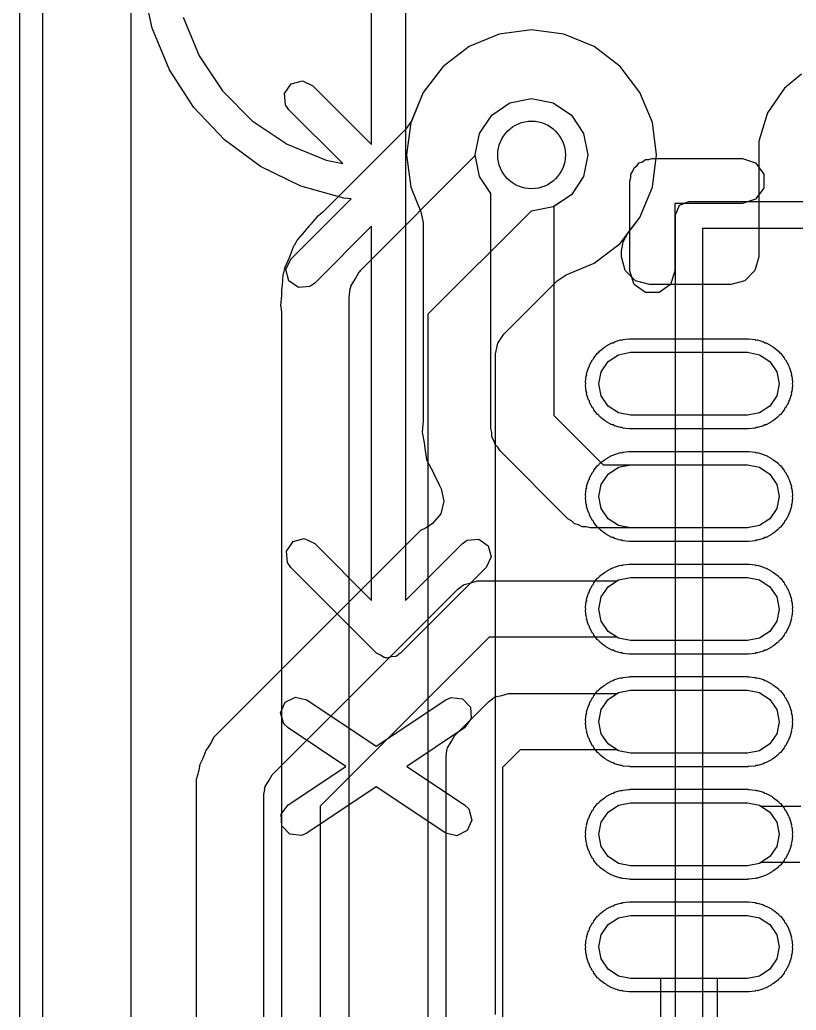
# Model space of a CAD drawing. Extents: x 2.76 to 4.68, y -4.29 to -3.
# Drawn here: x 2.7605 to 2.8963, y -3.5145 to -3.3414 of the extents above; entities that cross this region are included whole.
import ezdxf

# ---------------------------------------------------------------- set-up
doc = ezdxf.new("R2010")
doc.units = 0
doc.header["$MEASUREMENT"] = 0
doc.layers.add('BLACK', color=7, linetype='CONTINUOUS')

msp = doc.modelspace()

# ---------------------------------------------------------------- linework, layer by layer
at = {"layer": 'BLACK', "linetype": 'CONTINUOUS'}
for p, q in [((2.76055, -4.12598), (2.76055, -3.15748)), ((2.76449, -3.15748), (2.76449, -4.12598)), ((2.78, -4.06056), (2.78, -3.22239)), ((2.78, -3.52365), (2.78, -3.22239)), ((2.82205, -3.36318), (2.82205, -3.33)), ((2.82795, -3.33295), (2.82795, -3.44287)), ((2.78369, -3.34287), (2.78205, -3.33521)), ((2.78908, -3.3409), (2.79189, -3.3477)), ((2.78669, -3.35011), (2.78369, -3.34287)), ((2.84434, -3.34388), (2.83907, -3.34607)), ((2.84434, -3.34388), (2.83907, -3.34607)), ((2.85, -3.34314), (2.84434, -3.34388)), ((2.85, -3.34314), (2.84434, -3.34388)), ((2.85566, -3.34388), (2.85, -3.34314)), ((2.85566, -3.34388), (2.85, -3.34314)), ((2.86093, -3.34607), (2.85566, -3.34388)), ((2.86093, -3.34607), (2.85566, -3.34388)), ((2.79189, -3.3477), (2.79598, -3.35381)), ((2.83907, -3.34607), (2.83454, -3.34954)), ((2.83907, -3.34607), (2.83454, -3.34954)), ((2.86546, -3.34954), (2.86093, -3.34607)), ((2.86093, -3.34607), (2.86093, -3.34607)), ((2.86093, -3.34607), (2.86093, -3.34607)), ((2.86546, -3.34954), (2.86093, -3.34607)), ((2.86093, -3.34607), (2.86093, -3.34607)), ((2.86093, -3.34607), (2.86093, -3.34607)), ((2.79094, -3.35668), (2.78669, -3.35011)), ((2.83454, -3.34954), (2.83107, -3.35407)), ((2.83454, -3.34954), (2.83107, -3.35407)), ((2.86893, -3.35407), (2.86546, -3.34954)), ((2.86893, -3.35407), (2.86546, -3.34954)), ((2.89721, -3.3509), (2.89419, -3.35331)), ((2.80684, -3.35424), (2.808, -3.35258)), ((2.808, -3.35258), (2.80995, -3.35206)), ((2.80995, -3.35206), (2.81178, -3.35291)), ((2.81178, -3.35291), (2.82205, -3.36318)), ((2.79598, -3.35381), (2.80119, -3.35902)), ((2.80701, -3.35625), (2.80684, -3.35424)), ((2.83107, -3.35407), (2.82888, -3.35934)), ((2.83107, -3.35407), (2.82905, -3.35895)), ((2.87112, -3.35934), (2.86893, -3.35407)), ((2.87112, -3.35934), (2.86893, -3.35407)), ((2.89367, -3.35407), (2.89125, -3.35763)), ((2.89419, -3.35331), (2.89367, -3.35407)), ((2.8076, -3.35709), (2.80701, -3.35625)), ((2.84304, -3.35804), (2.84623, -3.35591)), ((2.84304, -3.35804), (2.84623, -3.35591)), ((2.84623, -3.35591), (2.85, -3.35516)), ((2.84623, -3.35591), (2.85, -3.35516)), ((2.85, -3.35516), (2.85377, -3.35591)), ((2.85, -3.35516), (2.85377, -3.35591)), ((2.85377, -3.35591), (2.85696, -3.35804)), ((2.85377, -3.35591), (2.85696, -3.35804)), ((2.79631, -3.36238), (2.79094, -3.35668)), ((2.81701, -3.3665), (2.8076, -3.35709)), ((2.84091, -3.36123), (2.84304, -3.35804)), ((2.84091, -3.36123), (2.84304, -3.35804)), ((2.85696, -3.35804), (2.85909, -3.36123)), ((2.85696, -3.35804), (2.85909, -3.36123)), ((2.89125, -3.35763), (2.8897, -3.36262)), ((2.80119, -3.35902), (2.8073, -3.36311)), ((2.82905, -3.35895), (2.82799, -3.36054)), ((2.82888, -3.35934), (2.82814, -3.365)), ((2.87186, -3.365), (2.87112, -3.35934)), ((2.87186, -3.365), (2.87112, -3.35934)), ((2.82799, -3.36054), (2.81356, -3.37497)), ((2.84016, -3.365), (2.84091, -3.36123)), ((2.84016, -3.365), (2.84091, -3.36123)), ((2.85909, -3.36123), (2.85984, -3.365)), ((2.85909, -3.36123), (2.85984, -3.365)), ((2.80262, -3.36702), (2.79631, -3.36238)), ((2.8073, -3.36311), (2.8141, -3.36592)), ((2.8897, -3.36262), (2.8897, -3.38278)), ((2.82814, -3.365), (2.82888, -3.37066)), ((2.84091, -3.36877), (2.84016, -3.365)), ((2.84017, -3.36508), (2.84016, -3.365)), ((2.85984, -3.365), (2.85909, -3.36877)), ((2.85984, -3.365), (2.85909, -3.36877)), ((2.87112, -3.37066), (2.87186, -3.365)), ((2.87112, -3.37066), (2.87186, -3.365)), ((2.8141, -3.36592), (2.81701, -3.3665)), ((2.82013, -3.38513), (2.84017, -3.36508)), ((2.86842, -3.36689), (2.86879, -3.36638)), ((2.86879, -3.36638), (2.86938, -3.36619)), ((2.86938, -3.36619), (2.86989, -3.36582)), ((2.86989, -3.36582), (2.87051, -3.36582)), ((2.87051, -3.36582), (2.8711, -3.36563)), ((2.8711, -3.36563), (2.88685, -3.36563)), ((2.88685, -3.36563), (2.88916, -3.36638)), ((2.88916, -3.36638), (2.89059, -3.36835)), ((2.80966, -3.37045), (2.80262, -3.36702)), ((2.86736, -3.36835), (2.86772, -3.36785)), ((2.86736, -3.36897), (2.86736, -3.36835)), ((2.86772, -3.36785), (2.86792, -3.36725)), ((2.86792, -3.36725), (2.86842, -3.36689)), ((2.89059, -3.36835), (2.89059, -3.37078)), ((2.84287, -3.37171), (2.84091, -3.36877)), ((2.85909, -3.36877), (2.85696, -3.37196)), ((2.85909, -3.36877), (2.85696, -3.37196)), ((2.86717, -3.36957), (2.86736, -3.36897)), ((2.86717, -3.38531), (2.86717, -3.36957)), ((2.8172, -3.37256), (2.80966, -3.37045)), ((2.82888, -3.37066), (2.83067, -3.37497)), ((2.84287, -3.41283), (2.84287, -3.37171)), ((2.85696, -3.37196), (2.85377, -3.37409)), ((2.85696, -3.37196), (2.8539, -3.37401)), ((2.86893, -3.37593), (2.87112, -3.37066)), ((2.86893, -3.37593), (2.87112, -3.37066)), ((2.89059, -3.37078), (2.88916, -3.37275)), ((2.80791, -3.38322), (2.81847, -3.37267)), ((2.81847, -3.37267), (2.8172, -3.37256)), ((2.88685, -3.3735), (2.87504, -3.3735)), ((2.87504, -3.3735), (2.87504, -3.38531)), ((2.87585, -3.3738), (2.87752, -3.37311)), ((2.87752, -3.37311), (3.035, -3.37311)), ((2.88916, -3.37275), (2.88685, -3.3735)), ((2.81356, -3.37497), (2.81274, -3.37562)), ((2.83067, -3.37497), (2.83104, -3.37684)), ((2.84992, -3.37483), (2.83189, -3.39285)), ((2.85, -3.37484), (2.84992, -3.37483)), ((2.85377, -3.37409), (2.85, -3.37484)), ((2.8539, -3.37401), (2.8539, -3.41054)), ((2.87516, -3.37547), (2.87585, -3.3738)), ((2.8114, -3.3771), (2.81117, -3.37736)), ((2.81261, -3.37571), (2.8114, -3.3771)), ((2.81274, -3.37562), (2.81261, -3.37571)), ((2.83104, -3.37684), (2.83104, -3.41158)), ((2.86546, -3.38046), (2.86893, -3.37593)), ((2.86679, -3.37872), (2.86893, -3.37593)), ((2.87516, -3.53295), (2.87516, -3.37547)), ((2.8103, -3.37838), (2.80909, -3.37977)), ((2.81052, -3.37811), (2.8103, -3.37838)), ((2.81082, -3.37771), (2.81052, -3.37811)), ((2.81117, -3.37736), (2.81082, -3.37771)), ((2.82205, -3.37744), (2.81209, -3.3874)), ((2.82205, -3.44287), (2.82205, -3.37744)), ((2.86599, -3.38019), (2.86674, -3.37879)), ((2.86674, -3.37879), (2.86679, -3.37872)), ((2.87988, -3.37783), (2.87988, -3.53059)), ((3.03264, -3.37783), (2.87988, -3.37783)), ((2.80903, -3.37992), (2.80849, -3.38081)), ((2.80909, -3.37977), (2.80903, -3.37992)), ((2.86093, -3.38393), (2.86546, -3.38046)), ((2.86573, -3.38176), (2.86599, -3.38019)), ((2.8084, -3.38094), (2.80775, -3.38267)), ((2.80849, -3.38081), (2.8084, -3.38094)), ((2.86573, -3.38278), (2.86573, -3.38176)), ((2.80762, -3.38299), (2.80685, -3.38467)), ((2.80706, -3.38505), (2.80791, -3.38322)), ((2.80775, -3.38267), (2.80762, -3.38299)), ((2.85605, -3.38595), (2.86093, -3.38393)), ((2.86638, -3.38522), (2.86573, -3.38278)), ((2.8897, -3.38278), (2.88905, -3.38522)), ((2.80683, -3.38482), (2.80657, -3.38584)), ((2.80685, -3.38467), (2.80683, -3.38482)), ((2.80758, -3.387), (2.80706, -3.38505)), ((2.81917, -3.38671), (2.81984, -3.38543)), ((2.81984, -3.38543), (2.82002, -3.38531)), ((2.82002, -3.38531), (2.82013, -3.38513)), ((2.86817, -3.387), (2.86638, -3.38522)), ((2.86792, -3.38763), (2.86717, -3.38531)), ((2.87504, -3.38531), (2.87429, -3.38763)), ((2.88905, -3.38522), (2.88726, -3.387)), ((2.80652, -3.38598), (2.80639, -3.38782)), ((2.80657, -3.38584), (2.80652, -3.38598)), ((2.80924, -3.38816), (2.80758, -3.387)), ((2.81209, -3.3874), (2.81125, -3.38799)), ((2.81842, -3.38795), (2.81917, -3.38671)), ((2.84515, -3.39632), (2.85446, -3.38701)), ((2.85446, -3.38701), (2.85605, -3.38595)), ((2.87061, -3.38766), (2.86817, -3.387)), ((2.88726, -3.387), (2.88482, -3.38766)), ((2.80628, -3.38916), (2.80627, -3.3895)), ((2.80635, -3.38817), (2.80628, -3.38866)), ((2.80628, -3.38866), (2.80628, -3.38916)), ((2.80639, -3.38782), (2.80635, -3.38817)), ((2.81125, -3.38799), (2.80924, -3.38816)), ((2.81811, -3.39), (2.81831, -3.38835)), ((2.81831, -3.38835), (2.81841, -3.38816)), ((2.81841, -3.38816), (2.81842, -3.38795)), ((2.86989, -3.38906), (2.86792, -3.38763)), ((2.87232, -3.38906), (2.86989, -3.38906)), ((2.88482, -3.38766), (2.87061, -3.38766)), ((2.87429, -3.38763), (2.87232, -3.38906)), ((2.80627, -3.3895), (2.80614, -3.39135)), ((2.81811, -3.525), (2.81811, -3.39)), ((2.80614, -3.39135), (2.80617, -3.3915)), ((2.80617, -3.3915), (2.80628, -3.39254)), ((2.80628, -3.39254), (2.80628, -3.52246)), ((2.83189, -3.39285), (2.83189, -3.52215)), ((2.84372, -3.39978), (2.84409, -3.39791)), ((2.84409, -3.39791), (2.84515, -3.39632)), ((2.86309, -3.39836), (2.86403, -3.39784)), ((2.86403, -3.39784), (2.86429, -3.39782)), ((2.86429, -3.39782), (2.86449, -3.39766)), ((2.86449, -3.39766), (2.86555, -3.39734)), ((2.86555, -3.39734), (2.86577, -3.39736)), ((2.86577, -3.39736), (2.86596, -3.39726)), ((2.86596, -3.39726), (2.86702, -3.39714)), ((2.86702, -3.39714), (2.86716, -3.39718)), ((2.86716, -3.39718), (2.86728, -3.39713)), ((2.86728, -3.39713), (2.88776, -3.39713)), ((2.88776, -3.39713), (2.88788, -3.39718)), ((2.88788, -3.39718), (2.88802, -3.39714)), ((2.88802, -3.39714), (2.88908, -3.39726)), ((2.88908, -3.39726), (2.88927, -3.39736)), ((2.88927, -3.39736), (2.88949, -3.39734)), ((2.88949, -3.39734), (2.89055, -3.39766)), ((2.89055, -3.39766), (2.89075, -3.39782)), ((2.89075, -3.39782), (2.89101, -3.39784)), ((2.89101, -3.39784), (2.89195, -3.39836)), ((2.86088, -3.40044), (2.86155, -3.39962)), ((2.86155, -3.39962), (2.86178, -3.39949)), ((2.86178, -3.39949), (2.8619, -3.39927)), ((2.8619, -3.39927), (2.86273, -3.3986)), ((2.86273, -3.3986), (2.86294, -3.39853)), ((2.86294, -3.39853), (2.86309, -3.39836)), ((2.86517, -3.39991), (2.86728, -3.39949)), ((2.86517, -3.39991), (2.86728, -3.39949)), ((2.86728, -3.39949), (2.88776, -3.39949)), ((2.86728, -3.39949), (2.88776, -3.39949)), ((2.88776, -3.39949), (2.88987, -3.39991)), ((2.88776, -3.39949), (2.88987, -3.39991)), ((2.89195, -3.39836), (2.8921, -3.39853)), ((2.8921, -3.39853), (2.89231, -3.3986)), ((2.89231, -3.3986), (2.89314, -3.39927)), ((2.89314, -3.39927), (2.89326, -3.39949)), ((2.89326, -3.39949), (2.89349, -3.39962)), ((2.89349, -3.39962), (2.89416, -3.40044)), ((2.84372, -3.51522), (2.84372, -3.39978)), ((2.86013, -3.40175), (2.86064, -3.4008)), ((2.86064, -3.4008), (2.86082, -3.40066)), ((2.86082, -3.40066), (2.86088, -3.40044)), ((2.86219, -3.40289), (2.86339, -3.4011)), ((2.86219, -3.40289), (2.86339, -3.4011)), ((2.86339, -3.4011), (2.86517, -3.39991)), ((2.86339, -3.4011), (2.86517, -3.39991)), ((2.88987, -3.39991), (2.89165, -3.4011)), ((2.88987, -3.39991), (2.89165, -3.4011)), ((2.89165, -3.4011), (2.89285, -3.40289)), ((2.89165, -3.4011), (2.89285, -3.40289)), ((2.89416, -3.40044), (2.89422, -3.40066)), ((2.89422, -3.40066), (2.8944, -3.4008)), ((2.8944, -3.4008), (2.89491, -3.40175)), ((2.85962, -3.40327), (2.85994, -3.4022)), ((2.85994, -3.4022), (2.8601, -3.402)), ((2.8601, -3.402), (2.86013, -3.40175)), ((2.86177, -3.405), (2.86219, -3.40289)), ((2.86177, -3.405), (2.86219, -3.40289)), ((2.89285, -3.40289), (2.89327, -3.405)), ((2.89285, -3.40289), (2.89327, -3.405)), ((2.89491, -3.40175), (2.89494, -3.402)), ((2.89494, -3.402), (2.8951, -3.4022)), ((2.8951, -3.4022), (2.89541, -3.40327)), ((2.85942, -3.40474), (2.85954, -3.40368)), ((2.8595, -3.405), (2.85942, -3.40474)), ((2.85954, -3.40368), (2.85965, -3.40348)), ((2.85965, -3.40348), (2.85962, -3.40327)), ((2.89541, -3.40327), (2.89539, -3.40348)), ((2.89539, -3.40348), (2.8955, -3.40368)), ((2.8955, -3.40368), (2.89562, -3.40474)), ((2.89562, -3.40474), (2.89554, -3.405)), ((2.85942, -3.40526), (2.8595, -3.405)), ((2.85954, -3.40632), (2.85942, -3.40526)), ((2.85965, -3.40652), (2.85954, -3.40632)), ((2.85962, -3.40673), (2.85965, -3.40652)), ((2.86219, -3.40711), (2.86177, -3.405)), ((2.86219, -3.40711), (2.86177, -3.405)), ((2.89327, -3.405), (2.89285, -3.40711)), ((2.89327, -3.405), (2.89285, -3.40711)), ((2.8955, -3.40632), (2.89539, -3.40652)), ((2.89539, -3.40652), (2.89541, -3.40673)), ((2.89562, -3.40526), (2.8955, -3.40632)), ((2.89554, -3.405), (2.89562, -3.40526)), ((2.85994, -3.4078), (2.85962, -3.40673)), ((2.8601, -3.408), (2.85994, -3.4078)), ((2.86013, -3.40825), (2.8601, -3.408)), ((2.86064, -3.4092), (2.86013, -3.40825)), ((2.86339, -3.4089), (2.86219, -3.40711)), ((2.86339, -3.4089), (2.86219, -3.40711)), ((2.89285, -3.40711), (2.89165, -3.4089)), ((2.89285, -3.40711), (2.89165, -3.4089)), ((2.89491, -3.40825), (2.8944, -3.4092)), ((2.89494, -3.408), (2.89491, -3.40825)), ((2.8951, -3.4078), (2.89494, -3.408)), ((2.89541, -3.40673), (2.8951, -3.4078)), ((2.86082, -3.40934), (2.86064, -3.4092)), ((2.86088, -3.40956), (2.86082, -3.40934)), ((2.86155, -3.41038), (2.86088, -3.40956)), ((2.86517, -3.41009), (2.86339, -3.4089)), ((2.86517, -3.41009), (2.86339, -3.4089)), ((2.89165, -3.4089), (2.88987, -3.41009)), ((2.89165, -3.4089), (2.88987, -3.41009)), ((2.89416, -3.40956), (2.89349, -3.41038)), ((2.89422, -3.40934), (2.89416, -3.40956)), ((2.8944, -3.4092), (2.89422, -3.40934)), ((2.83104, -3.41158), (2.83101, -3.41213)), ((2.8539, -3.41054), (2.86253, -3.41917)), ((2.86178, -3.41051), (2.86155, -3.41038)), ((2.8619, -3.41073), (2.86178, -3.41051)), ((2.86273, -3.4114), (2.8619, -3.41073)), ((2.86294, -3.41147), (2.86273, -3.4114)), ((2.86309, -3.41164), (2.86294, -3.41147)), ((2.86403, -3.41216), (2.86309, -3.41164)), ((2.86728, -3.41051), (2.86517, -3.41009)), ((2.86728, -3.41051), (2.86517, -3.41009)), ((2.88776, -3.41051), (2.86728, -3.41051)), ((2.88776, -3.41051), (2.86728, -3.41051)), ((2.88987, -3.41009), (2.88776, -3.41051)), ((2.88987, -3.41009), (2.88776, -3.41051)), ((2.89195, -3.41164), (2.89101, -3.41216)), ((2.8921, -3.41147), (2.89195, -3.41164)), ((2.89231, -3.4114), (2.8921, -3.41147)), ((2.89314, -3.41073), (2.89231, -3.4114)), ((2.89326, -3.41051), (2.89314, -3.41073)), ((2.89349, -3.41038), (2.89326, -3.41051)), ((2.83101, -3.41213), (2.83086, -3.41348)), ((2.83086, -3.41348), (2.83127, -3.41564)), ((2.84306, -3.41353), (2.84287, -3.41283)), ((2.84306, -3.41425), (2.84306, -3.41353)), ((2.86429, -3.41218), (2.86403, -3.41216)), ((2.86449, -3.41234), (2.86429, -3.41218)), ((2.86555, -3.41266), (2.86449, -3.41234)), ((2.86577, -3.41264), (2.86555, -3.41266)), ((2.86596, -3.41274), (2.86577, -3.41264)), ((2.86702, -3.41286), (2.86596, -3.41274)), ((2.86716, -3.41282), (2.86702, -3.41286)), ((2.86728, -3.41287), (2.86716, -3.41282)), ((2.88776, -3.41287), (2.86728, -3.41287)), ((2.88788, -3.41282), (2.88776, -3.41287)), ((2.88802, -3.41286), (2.88788, -3.41282)), ((2.88908, -3.41274), (2.88802, -3.41286)), ((2.88927, -3.41264), (2.88908, -3.41274)), ((2.88949, -3.41266), (2.88927, -3.41264)), ((2.89055, -3.41234), (2.88949, -3.41266)), ((2.89075, -3.41218), (2.89055, -3.41234)), ((2.89101, -3.41216), (2.89075, -3.41218)), ((2.84342, -3.41488), (2.84306, -3.41425)), ((2.84361, -3.41558), (2.84342, -3.41488)), ((2.83127, -3.41564), (2.8313, -3.41582)), ((2.8313, -3.41582), (2.83166, -3.41824)), ((2.84413, -3.4161), (2.84361, -3.41558)), ((2.84449, -3.41673), (2.84413, -3.4161)), ((2.85635, -3.42858), (2.84449, -3.41673)), ((2.86577, -3.41705), (2.86596, -3.41694)), ((2.86596, -3.41694), (2.86702, -3.41683)), ((2.86702, -3.41683), (2.86716, -3.41686)), ((2.86716, -3.41686), (2.86728, -3.41681)), ((2.86728, -3.41681), (2.88776, -3.41681)), ((2.88776, -3.41681), (2.88788, -3.41686)), ((2.88788, -3.41686), (2.88802, -3.41683)), ((2.88802, -3.41683), (2.88908, -3.41694)), ((2.88908, -3.41694), (2.88927, -3.41705)), ((2.83166, -3.41824), (2.83172, -3.41841)), ((2.83172, -3.41841), (2.83286, -3.42056)), ((2.8619, -3.41895), (2.86273, -3.41828)), ((2.86273, -3.41828), (2.86294, -3.41822)), ((2.86294, -3.41822), (2.86309, -3.41804)), ((2.86309, -3.41804), (2.86403, -3.41753)), ((2.86403, -3.41753), (2.86429, -3.4175)), ((2.86429, -3.4175), (2.86449, -3.41734)), ((2.86449, -3.41734), (2.86555, -3.41703)), ((2.86555, -3.41703), (2.86577, -3.41705)), ((2.88927, -3.41705), (2.88949, -3.41703)), ((2.88949, -3.41703), (2.89055, -3.41734)), ((2.89055, -3.41734), (2.89075, -3.4175)), ((2.89075, -3.4175), (2.89101, -3.41753)), ((2.89101, -3.41753), (2.89195, -3.41804)), ((2.89195, -3.41804), (2.8921, -3.41822)), ((2.8921, -3.41822), (2.89231, -3.41828)), ((2.89231, -3.41828), (2.89314, -3.41895)), ((2.86064, -3.42049), (2.86082, -3.42035)), ((2.86082, -3.42035), (2.86088, -3.42013)), ((2.86088, -3.42013), (2.86155, -3.4193)), ((2.86155, -3.4193), (2.86178, -3.41918)), ((2.86178, -3.41918), (2.8619, -3.41895)), ((2.86253, -3.41917), (2.87752, -3.41917)), ((2.86339, -3.42079), (2.86517, -3.41959)), ((2.86517, -3.41959), (2.86728, -3.41917)), ((2.86728, -3.41917), (2.88776, -3.41917)), ((2.87752, -3.41917), (2.88776, -3.41917)), ((2.88776, -3.41917), (2.88987, -3.41959)), ((2.88776, -3.41917), (2.88987, -3.41959)), ((2.88987, -3.41959), (2.89165, -3.42079)), ((2.88987, -3.41959), (2.89165, -3.42079)), ((2.89314, -3.41895), (2.89326, -3.41918)), ((2.89326, -3.41918), (2.89349, -3.4193)), ((2.89349, -3.4193), (2.89416, -3.42013)), ((2.89416, -3.42013), (2.89422, -3.42035)), ((2.89422, -3.42035), (2.8944, -3.42049)), ((2.83286, -3.42056), (2.83294, -3.42073)), ((2.83294, -3.42073), (2.83387, -3.42265)), ((2.85962, -3.42295), (2.85994, -3.42189)), ((2.85994, -3.42189), (2.8601, -3.42169)), ((2.8601, -3.42169), (2.86013, -3.42143)), ((2.86013, -3.42143), (2.86064, -3.42049)), ((2.86219, -3.42258), (2.86339, -3.42079)), ((2.89165, -3.42079), (2.89285, -3.42258)), ((2.89165, -3.42079), (2.89285, -3.42258)), ((2.8944, -3.42049), (2.89491, -3.42143)), ((2.89491, -3.42143), (2.89494, -3.42169)), ((2.89494, -3.42169), (2.8951, -3.42189)), ((2.8951, -3.42189), (2.89541, -3.42295)), ((2.83387, -3.42265), (2.8342, -3.42334)), ((2.8342, -3.42334), (2.83468, -3.42553)), ((2.85942, -3.42442), (2.85954, -3.42336)), ((2.85954, -3.42336), (2.85965, -3.42317)), ((2.85965, -3.42317), (2.85962, -3.42295)), ((2.86177, -3.42469), (2.86219, -3.42258)), ((2.89285, -3.42258), (2.89327, -3.42469)), ((2.89285, -3.42258), (2.89327, -3.42469)), ((2.89541, -3.42295), (2.89539, -3.42317)), ((2.89539, -3.42317), (2.8955, -3.42336)), ((2.8955, -3.42336), (2.89562, -3.42442)), ((2.83468, -3.42553), (2.83413, -3.42771)), ((2.8595, -3.42469), (2.85942, -3.42442)), ((2.85942, -3.42495), (2.8595, -3.42469)), ((2.85954, -3.42601), (2.85942, -3.42495)), ((2.86219, -3.42679), (2.86177, -3.42469)), ((2.89327, -3.42469), (2.89285, -3.42679)), ((2.89327, -3.42469), (2.89285, -3.42679)), ((2.89562, -3.42495), (2.8955, -3.42601)), ((2.89562, -3.42442), (2.89554, -3.42469)), ((2.89554, -3.42469), (2.89562, -3.42495)), ((2.85965, -3.4262), (2.85954, -3.42601)), ((2.85962, -3.42642), (2.85965, -3.4262)), ((2.85994, -3.42748), (2.85962, -3.42642)), ((2.86339, -3.42858), (2.86219, -3.42679)), ((2.89285, -3.42679), (2.89165, -3.42858)), ((2.89285, -3.42679), (2.89165, -3.42858)), ((2.89541, -3.42642), (2.8951, -3.42748)), ((2.8955, -3.42601), (2.89539, -3.4262)), ((2.89539, -3.4262), (2.89541, -3.42642)), ((2.83413, -3.42771), (2.83267, -3.42941)), ((2.85697, -3.42895), (2.85635, -3.42858)), ((2.85749, -3.42946), (2.85697, -3.42895)), ((2.8601, -3.42768), (2.85994, -3.42748)), ((2.86013, -3.42794), (2.8601, -3.42768)), ((2.86064, -3.42888), (2.86013, -3.42794)), ((2.86082, -3.42902), (2.86064, -3.42888)), ((2.86088, -3.42924), (2.86082, -3.42902)), ((2.86517, -3.42978), (2.86339, -3.42858)), ((2.89165, -3.42858), (2.88987, -3.42978)), ((2.89165, -3.42858), (2.88987, -3.42978)), ((2.89422, -3.42902), (2.89416, -3.42924)), ((2.8944, -3.42888), (2.89422, -3.42902)), ((2.89491, -3.42794), (2.8944, -3.42888)), ((2.89494, -3.42768), (2.89491, -3.42794)), ((2.8951, -3.42748), (2.89494, -3.42768)), ((2.83061, -3.43065), (2.79443, -3.46683)), ((2.83145, -3.43022), (2.83061, -3.43065)), ((2.83211, -3.42982), (2.83145, -3.43022)), ((2.83267, -3.42941), (2.83211, -3.42982)), ((2.85819, -3.42965), (2.85749, -3.42946)), ((2.85882, -3.43001), (2.85819, -3.42965)), ((2.85954, -3.43001), (2.85882, -3.43001)), ((2.86024, -3.4302), (2.85954, -3.43001)), ((2.86728, -3.4302), (2.86024, -3.4302)), ((2.86155, -3.43007), (2.86088, -3.42924)), ((2.86178, -3.43019), (2.86155, -3.43007)), ((2.8619, -3.43042), (2.86178, -3.43019)), ((2.86273, -3.43109), (2.8619, -3.43042)), ((2.86728, -3.4302), (2.86517, -3.42978)), ((2.87752, -3.4302), (2.86728, -3.4302)), ((2.88776, -3.4302), (2.86728, -3.4302)), ((2.88776, -3.4302), (2.87752, -3.4302)), ((2.88987, -3.42978), (2.88776, -3.4302)), ((2.88987, -3.42978), (2.88776, -3.4302)), ((2.89314, -3.43042), (2.89231, -3.43109)), ((2.89326, -3.43019), (2.89314, -3.43042)), ((2.89349, -3.43007), (2.89326, -3.43019)), ((2.89416, -3.42924), (2.89349, -3.43007)), ((2.80831, -3.43258), (2.81026, -3.43206)), ((2.81026, -3.43206), (2.81209, -3.43291)), ((2.83791, -3.43291), (2.83875, -3.43232)), ((2.83875, -3.43232), (2.84076, -3.43215)), ((2.84076, -3.43215), (2.84242, -3.43331)), ((2.86294, -3.43115), (2.86273, -3.43109)), ((2.86309, -3.43133), (2.86294, -3.43115)), ((2.86403, -3.43184), (2.86309, -3.43133)), ((2.86429, -3.43187), (2.86403, -3.43184)), ((2.86449, -3.43203), (2.86429, -3.43187)), ((2.86555, -3.43234), (2.86449, -3.43203)), ((2.86577, -3.43232), (2.86555, -3.43234)), ((2.86596, -3.43243), (2.86577, -3.43232)), ((2.86702, -3.43254), (2.86596, -3.43243)), ((2.86716, -3.43251), (2.86702, -3.43254)), ((2.86728, -3.43256), (2.86716, -3.43251)), ((2.88776, -3.43256), (2.86728, -3.43256)), ((2.88788, -3.43251), (2.88776, -3.43256)), ((2.88802, -3.43254), (2.88788, -3.43251)), ((2.88908, -3.43243), (2.88802, -3.43254)), ((2.88927, -3.43232), (2.88908, -3.43243)), ((2.88949, -3.43234), (2.88927, -3.43232)), ((2.89055, -3.43203), (2.88949, -3.43234)), ((2.89075, -3.43187), (2.89055, -3.43203)), ((2.89101, -3.43184), (2.89075, -3.43187)), ((2.89195, -3.43133), (2.89101, -3.43184)), ((2.8921, -3.43115), (2.89195, -3.43133)), ((2.89231, -3.43109), (2.8921, -3.43115)), ((2.80715, -3.43424), (2.80831, -3.43258)), ((2.80732, -3.43625), (2.80715, -3.43424)), ((2.81209, -3.43291), (2.82205, -3.44287)), ((2.82795, -3.44287), (2.83791, -3.43291)), ((2.84242, -3.43331), (2.84294, -3.43526)), ((2.84294, -3.43526), (2.84209, -3.43709)), ((2.80791, -3.43709), (2.80732, -3.43625)), ((2.82291, -3.45209), (2.80791, -3.43709)), ((2.84209, -3.43709), (2.82709, -3.45209)), ((2.86294, -3.4379), (2.86309, -3.43773)), ((2.86309, -3.43773), (2.86403, -3.43721)), ((2.86403, -3.43721), (2.86429, -3.43719)), ((2.86429, -3.43719), (2.86449, -3.43703)), ((2.86449, -3.43703), (2.86555, -3.43671)), ((2.86555, -3.43671), (2.86577, -3.43673)), ((2.86577, -3.43673), (2.86596, -3.43663)), ((2.86596, -3.43663), (2.86702, -3.43651)), ((2.86702, -3.43651), (2.86716, -3.43655)), ((2.86716, -3.43655), (2.86728, -3.4365)), ((2.86728, -3.4365), (2.88776, -3.4365)), ((2.88776, -3.4365), (2.88788, -3.43655)), ((2.88788, -3.43655), (2.88802, -3.43651)), ((2.88802, -3.43651), (2.88908, -3.43663)), ((2.88908, -3.43663), (2.88927, -3.43673)), ((2.88927, -3.43673), (2.88949, -3.43671)), ((2.88949, -3.43671), (2.89055, -3.43703)), ((2.89055, -3.43703), (2.89075, -3.43719)), ((2.89075, -3.43719), (2.89101, -3.43721)), ((2.89101, -3.43721), (2.89195, -3.43773)), ((2.89195, -3.43773), (2.8921, -3.4379)), ((2.83941, -3.43979), (2.84057, -3.43945)), ((2.84057, -3.43945), (2.86492, -3.43945)), ((2.86088, -3.43981), (2.86155, -3.43899)), ((2.86155, -3.43899), (2.86178, -3.43886)), ((2.86178, -3.43886), (2.8619, -3.43864)), ((2.8619, -3.43864), (2.86273, -3.43797)), ((2.86273, -3.43797), (2.86294, -3.4379)), ((2.86339, -3.44047), (2.86517, -3.43928)), ((2.86492, -3.43945), (2.86517, -3.43928)), ((2.86517, -3.43928), (2.86728, -3.43886)), ((2.86517, -3.43928), (2.86728, -3.43886)), ((2.86728, -3.43886), (2.88776, -3.43886)), ((2.86728, -3.43886), (2.88776, -3.43886)), ((2.88776, -3.43886), (2.88987, -3.43928)), ((2.88776, -3.43886), (2.88987, -3.43928)), ((2.88987, -3.43928), (2.89165, -3.44047)), ((2.88987, -3.43928), (2.89165, -3.44047)), ((2.8921, -3.4379), (2.89231, -3.43797)), ((2.89231, -3.43797), (2.89314, -3.43864)), ((2.89314, -3.43864), (2.89326, -3.43886)), ((2.89326, -3.43886), (2.89349, -3.43899)), ((2.89349, -3.43899), (2.89416, -3.43981)), ((2.80467, -3.47332), (2.8371, -3.44089)), ((2.8371, -3.44089), (2.8378, -3.44036)), ((2.8378, -3.44036), (2.83791, -3.44023)), ((2.83791, -3.44023), (2.83802, -3.4402)), ((2.83802, -3.4402), (2.83822, -3.44005)), ((2.83822, -3.44005), (2.83941, -3.43979)), ((2.8601, -3.44137), (2.86013, -3.44112)), ((2.86013, -3.44112), (2.86064, -3.44017)), ((2.86064, -3.44017), (2.86082, -3.44003)), ((2.86082, -3.44003), (2.86088, -3.43981)), ((2.86219, -3.44226), (2.86339, -3.44047)), ((2.89165, -3.44047), (2.89285, -3.44226)), ((2.89165, -3.44047), (2.89285, -3.44226)), ((2.89416, -3.43981), (2.89422, -3.44003)), ((2.89422, -3.44003), (2.8944, -3.44017)), ((2.8944, -3.44017), (2.89491, -3.44112)), ((2.89491, -3.44112), (2.89494, -3.44137)), ((2.85954, -3.44305), (2.85965, -3.44285)), ((2.85962, -3.44264), (2.85994, -3.44157)), ((2.85965, -3.44285), (2.85962, -3.44264)), ((2.85994, -3.44157), (2.8601, -3.44137)), ((2.86177, -3.44437), (2.86219, -3.44226)), ((2.89285, -3.44226), (2.89327, -3.44437)), ((2.89285, -3.44226), (2.89327, -3.44437)), ((2.89494, -3.44137), (2.8951, -3.44157)), ((2.8951, -3.44157), (2.89541, -3.44264)), ((2.89541, -3.44264), (2.89539, -3.44285)), ((2.89539, -3.44285), (2.8955, -3.44305)), ((2.85942, -3.44411), (2.85954, -3.44305)), ((2.8595, -3.44437), (2.85942, -3.44411)), ((2.85942, -3.44463), (2.8595, -3.44437)), ((2.85954, -3.44569), (2.85942, -3.44463)), ((2.86219, -3.44648), (2.86177, -3.44437)), ((2.89327, -3.44437), (2.89285, -3.44648)), ((2.89327, -3.44437), (2.89285, -3.44648)), ((2.8955, -3.44305), (2.89562, -3.44411)), ((2.89562, -3.44463), (2.8955, -3.44569)), ((2.89562, -3.44411), (2.89554, -3.44437)), ((2.89554, -3.44437), (2.89562, -3.44463)), ((2.85965, -3.44589), (2.85954, -3.44569)), ((2.85962, -3.4461), (2.85965, -3.44589)), ((2.85994, -3.44717), (2.85962, -3.4461)), ((2.89541, -3.4461), (2.8951, -3.44717)), ((2.8955, -3.44569), (2.89539, -3.44589)), ((2.89539, -3.44589), (2.89541, -3.4461)), ((2.8601, -3.44737), (2.85994, -3.44717)), ((2.86013, -3.44762), (2.8601, -3.44737)), ((2.86064, -3.44857), (2.86013, -3.44762)), ((2.86339, -3.44827), (2.86219, -3.44648)), ((2.89285, -3.44648), (2.89165, -3.44827)), ((2.89285, -3.44648), (2.89165, -3.44827)), ((2.89491, -3.44762), (2.8944, -3.44857)), ((2.89494, -3.44737), (2.89491, -3.44762)), ((2.8951, -3.44717), (2.89494, -3.44737)), ((2.84261, -3.44929), (2.81307, -3.47883)), ((2.86492, -3.44929), (2.84261, -3.44929)), ((2.86082, -3.44871), (2.86064, -3.44857)), ((2.86088, -3.44893), (2.86082, -3.44871)), ((2.86155, -3.44975), (2.86088, -3.44893)), ((2.86178, -3.44988), (2.86155, -3.44975)), ((2.8619, -3.4501), (2.86178, -3.44988)), ((2.86517, -3.44946), (2.86339, -3.44827)), ((2.86517, -3.44946), (2.86492, -3.44929)), ((2.86728, -3.44988), (2.86517, -3.44946)), ((2.86728, -3.44988), (2.86517, -3.44946)), ((2.88776, -3.44988), (2.86728, -3.44988)), ((2.88776, -3.44988), (2.86728, -3.44988)), ((2.88987, -3.44946), (2.88776, -3.44988)), ((2.88987, -3.44946), (2.88776, -3.44988)), ((2.89165, -3.44827), (2.88987, -3.44946)), ((2.89165, -3.44827), (2.88987, -3.44946)), ((2.89326, -3.44988), (2.89314, -3.4501)), ((2.89349, -3.44975), (2.89326, -3.44988)), ((2.89416, -3.44893), (2.89349, -3.44975)), ((2.89422, -3.44871), (2.89416, -3.44893)), ((2.8944, -3.44857), (2.89422, -3.44871)), ((2.86273, -3.45077), (2.8619, -3.4501)), ((2.86294, -3.45084), (2.86273, -3.45077)), ((2.86309, -3.45101), (2.86294, -3.45084)), ((2.86403, -3.45153), (2.86309, -3.45101)), ((2.86429, -3.45155), (2.86403, -3.45153)), ((2.86449, -3.45171), (2.86429, -3.45155)), ((2.89075, -3.45155), (2.89055, -3.45171)), ((2.89101, -3.45153), (2.89075, -3.45155)), ((2.89195, -3.45101), (2.89101, -3.45153)), ((2.8921, -3.45084), (2.89195, -3.45101)), ((2.89231, -3.45077), (2.8921, -3.45084)), ((2.89314, -3.4501), (2.89231, -3.45077)), ((2.82361, -3.45241), (2.82291, -3.45209)), ((2.82424, -3.45285), (2.82361, -3.45241)), ((2.82437, -3.45284), (2.82424, -3.45285)), ((2.82449, -3.45291), (2.82437, -3.45284)), ((2.82462, -3.45288), (2.82449, -3.45291)), ((2.82474, -3.45294), (2.82462, -3.45288)), ((2.82548, -3.45274), (2.82474, -3.45294)), ((2.82625, -3.45268), (2.82548, -3.45274)), ((2.8264, -3.45257), (2.82625, -3.45268)), ((2.82648, -3.45256), (2.8264, -3.45257)), ((2.82656, -3.45246), (2.82648, -3.45256)), ((2.82657, -3.45245), (2.82656, -3.45246)), ((2.82669, -3.45242), (2.82657, -3.45245)), ((2.82677, -3.45231), (2.82669, -3.45242)), ((2.82709, -3.45209), (2.82677, -3.45231)), ((2.86555, -3.45203), (2.86449, -3.45171)), ((2.86577, -3.45201), (2.86555, -3.45203)), ((2.86596, -3.45211), (2.86577, -3.45201)), ((2.86702, -3.45223), (2.86596, -3.45211)), ((2.86716, -3.45219), (2.86702, -3.45223)), ((2.86728, -3.45224), (2.86716, -3.45219)), ((2.88776, -3.45224), (2.86728, -3.45224)), ((2.88788, -3.45219), (2.88776, -3.45224)), ((2.88802, -3.45223), (2.88788, -3.45219)), ((2.88908, -3.45211), (2.88802, -3.45223)), ((2.88927, -3.45201), (2.88908, -3.45211)), ((2.88949, -3.45203), (2.88927, -3.45201)), ((2.89055, -3.45171), (2.88949, -3.45203)), ((2.86429, -3.45687), (2.86449, -3.45671)), ((2.86449, -3.45671), (2.86555, -3.4564)), ((2.86555, -3.4564), (2.86577, -3.45642)), ((2.86577, -3.45642), (2.86596, -3.45631)), ((2.86596, -3.45631), (2.86702, -3.4562)), ((2.86702, -3.4562), (2.86716, -3.45623)), ((2.86716, -3.45623), (2.86728, -3.45618)), ((2.86728, -3.45618), (2.88776, -3.45618)), ((2.88776, -3.45618), (2.88788, -3.45623)), ((2.88788, -3.45623), (2.88802, -3.4562)), ((2.88802, -3.4562), (2.88908, -3.45631)), ((2.88908, -3.45631), (2.88927, -3.45642)), ((2.88927, -3.45642), (2.88949, -3.4564)), ((2.88949, -3.4564), (2.89055, -3.45671)), ((2.89055, -3.45671), (2.89075, -3.45687)), ((2.86178, -3.45855), (2.8619, -3.45832)), ((2.8619, -3.45832), (2.86273, -3.45765)), ((2.86273, -3.45765), (2.86294, -3.45759)), ((2.86294, -3.45759), (2.86309, -3.45741)), ((2.86309, -3.45741), (2.86403, -3.4569)), ((2.86403, -3.4569), (2.86429, -3.45687)), ((2.89075, -3.45687), (2.89101, -3.4569)), ((2.89101, -3.4569), (2.89195, -3.45741)), ((2.89195, -3.45741), (2.8921, -3.45759)), ((2.8921, -3.45759), (2.89231, -3.45765)), ((2.89231, -3.45765), (2.89314, -3.45832)), ((2.89314, -3.45832), (2.89326, -3.45855)), ((2.80693, -3.46065), (2.80874, -3.45976)), ((2.80874, -3.45976), (2.81071, -3.46023)), ((2.81071, -3.46023), (2.82285, -3.46833)), ((2.82285, -3.46833), (2.83499, -3.46023)), ((2.83499, -3.46023), (2.83593, -3.45982)), ((2.83593, -3.45982), (2.83794, -3.46004)), ((2.83794, -3.46004), (2.83933, -3.4615)), ((2.84246, -3.46058), (2.84317, -3.46005)), ((2.84317, -3.46005), (2.84328, -3.45992)), ((2.84328, -3.45992), (2.84339, -3.45988)), ((2.84339, -3.45988), (2.84359, -3.45974)), ((2.84359, -3.45974), (2.84478, -3.45948)), ((2.84478, -3.45948), (2.84594, -3.45913)), ((2.84594, -3.45913), (2.86492, -3.45913)), ((2.86013, -3.4608), (2.86064, -3.45986)), ((2.86064, -3.45986), (2.86082, -3.45972)), ((2.86082, -3.45972), (2.86088, -3.4595)), ((2.86088, -3.4595), (2.86155, -3.45867)), ((2.86155, -3.45867), (2.86178, -3.45855)), ((2.86219, -3.46195), (2.86339, -3.46016)), ((2.86339, -3.46016), (2.86517, -3.45896)), ((2.86492, -3.45913), (2.86517, -3.45896)), ((2.86517, -3.45896), (2.86728, -3.45854)), ((2.86517, -3.45896), (2.86728, -3.45854)), ((2.86728, -3.45854), (2.88776, -3.45854)), ((2.86728, -3.45854), (2.88776, -3.45854)), ((2.88776, -3.45854), (2.88987, -3.45896)), ((2.88776, -3.45854), (2.88987, -3.45896)), ((2.88987, -3.45896), (2.89165, -3.46016)), ((2.88987, -3.45896), (2.89165, -3.46016)), ((2.89165, -3.46016), (2.89285, -3.46195)), ((2.89165, -3.46016), (2.89285, -3.46195)), ((2.89326, -3.45855), (2.89349, -3.45867)), ((2.89349, -3.45867), (2.89416, -3.4595)), ((2.89416, -3.4595), (2.89422, -3.45972)), ((2.89422, -3.45972), (2.8944, -3.45986)), ((2.8944, -3.45986), (2.89491, -3.4608)), ((2.80612, -3.4625), (2.80693, -3.46065)), ((2.83652, -3.46652), (2.84246, -3.46058)), ((2.83933, -3.4615), (2.83946, -3.46352)), ((2.85962, -3.46232), (2.85994, -3.46126)), ((2.85994, -3.46126), (2.8601, -3.46106)), ((2.8601, -3.46106), (2.86013, -3.4608)), ((2.86177, -3.46406), (2.86219, -3.46195)), ((2.89285, -3.46195), (2.89327, -3.46406)), ((2.89285, -3.46195), (2.89327, -3.46406)), ((2.89491, -3.4608), (2.89494, -3.46106)), ((2.89494, -3.46106), (2.8951, -3.46126)), ((2.8951, -3.46126), (2.89541, -3.46232)), ((2.80669, -3.46444), (2.80612, -3.4625)), ((2.83946, -3.46352), (2.83827, -3.46515)), ((2.85942, -3.46379), (2.85954, -3.46273)), ((2.85954, -3.46273), (2.85965, -3.46254)), ((2.85965, -3.46254), (2.85962, -3.46232)), ((2.89541, -3.46232), (2.89539, -3.46254)), ((2.89539, -3.46254), (2.8955, -3.46273)), ((2.8955, -3.46273), (2.89562, -3.46379)), ((2.80743, -3.46515), (2.80669, -3.46444)), ((2.81752, -3.47188), (2.80743, -3.46515)), ((2.83827, -3.46515), (2.82817, -3.47188)), ((2.8595, -3.46406), (2.85942, -3.46379)), ((2.85942, -3.46432), (2.8595, -3.46406)), ((2.85954, -3.46538), (2.85942, -3.46432)), ((2.85965, -3.46557), (2.85954, -3.46538)), ((2.86219, -3.46616), (2.86177, -3.46406)), ((2.89327, -3.46406), (2.89285, -3.46616)), ((2.89327, -3.46406), (2.89285, -3.46616)), ((2.8955, -3.46538), (2.89539, -3.46557)), ((2.89562, -3.46432), (2.8955, -3.46538)), ((2.89562, -3.46379), (2.89554, -3.46406)), ((2.89554, -3.46406), (2.89562, -3.46432)), ((2.79443, -3.46683), (2.794, -3.46767)), ((2.83594, -3.46759), (2.83652, -3.46652)), ((2.85962, -3.46579), (2.85965, -3.46557)), ((2.85994, -3.46685), (2.85962, -3.46579)), ((2.8601, -3.46705), (2.85994, -3.46685)), ((2.86013, -3.46731), (2.8601, -3.46705)), ((2.86339, -3.46795), (2.86219, -3.46616)), ((2.89285, -3.46616), (2.89165, -3.46795)), ((2.89285, -3.46616), (2.89165, -3.46795)), ((2.89494, -3.46705), (2.89491, -3.46731)), ((2.8951, -3.46685), (2.89494, -3.46705)), ((2.89541, -3.46579), (2.8951, -3.46685)), ((2.89539, -3.46557), (2.89541, -3.46579)), ((2.7936, -3.46833), (2.79304, -3.4691)), ((2.794, -3.46767), (2.7936, -3.46833)), ((2.83519, -3.46895), (2.83524, -3.46886)), ((2.83524, -3.46886), (2.83528, -3.46861)), ((2.83528, -3.46861), (2.83594, -3.46759)), ((2.86064, -3.46825), (2.86013, -3.46731)), ((2.86082, -3.46839), (2.86064, -3.46825)), ((2.86088, -3.46861), (2.86082, -3.46839)), ((2.86155, -3.46944), (2.86088, -3.46861)), ((2.86517, -3.46915), (2.86339, -3.46795)), ((2.89165, -3.46795), (2.88987, -3.46915)), ((2.89165, -3.46795), (2.88987, -3.46915)), ((2.89416, -3.46861), (2.89349, -3.46944)), ((2.89422, -3.46839), (2.89416, -3.46861)), ((2.8944, -3.46825), (2.89422, -3.46839)), ((2.89491, -3.46731), (2.8944, -3.46825)), ((2.79274, -3.47), (2.79245, -3.47071)), ((2.79304, -3.4691), (2.79274, -3.47)), ((2.83508, -3.47), (2.8352, -3.46913)), ((2.83508, -3.56791), (2.83508, -3.47)), ((2.8352, -3.46913), (2.83519, -3.46895)), ((2.84798, -3.46898), (2.84492, -3.47204)), ((2.86492, -3.46898), (2.84798, -3.46898)), ((2.86178, -3.46956), (2.86155, -3.46944)), ((2.8619, -3.46979), (2.86178, -3.46956)), ((2.86273, -3.47046), (2.8619, -3.46979)), ((2.86294, -3.47052), (2.86273, -3.47046)), ((2.86309, -3.4707), (2.86294, -3.47052)), ((2.86517, -3.46915), (2.86492, -3.46898)), ((2.86728, -3.46957), (2.86517, -3.46915)), ((2.86728, -3.46957), (2.86517, -3.46915)), ((2.88776, -3.46957), (2.86728, -3.46957)), ((2.88776, -3.46957), (2.86728, -3.46957)), ((2.88987, -3.46915), (2.88776, -3.46957)), ((2.88987, -3.46915), (2.88776, -3.46957)), ((2.8921, -3.47052), (2.89195, -3.4707)), ((2.89231, -3.47046), (2.8921, -3.47052)), ((2.89314, -3.46979), (2.89231, -3.47046)), ((2.89326, -3.46956), (2.89314, -3.46979)), ((2.89349, -3.46944), (2.89326, -3.46956)), ((2.79202, -3.47155), (2.79187, -3.47249)), ((2.79245, -3.47071), (2.79202, -3.47155)), ((2.80743, -3.47861), (2.81752, -3.47188)), ((2.82817, -3.47188), (2.83827, -3.47861)), ((2.84492, -3.47204), (2.84492, -3.56995)), ((2.86403, -3.47121), (2.86309, -3.4707)), ((2.86429, -3.47124), (2.86403, -3.47121)), ((2.86449, -3.4714), (2.86429, -3.47124)), ((2.86555, -3.47171), (2.86449, -3.4714)), ((2.86577, -3.47169), (2.86555, -3.47171)), ((2.86596, -3.4718), (2.86577, -3.47169)), ((2.86702, -3.47191), (2.86596, -3.4718)), ((2.86716, -3.47188), (2.86702, -3.47191)), ((2.86728, -3.47193), (2.86716, -3.47188)), ((2.88776, -3.47193), (2.86728, -3.47193)), ((2.88788, -3.47188), (2.88776, -3.47193)), ((2.88802, -3.47191), (2.88788, -3.47188)), ((2.88908, -3.4718), (2.88802, -3.47191)), ((2.88927, -3.47169), (2.88908, -3.4718)), ((2.88949, -3.47171), (2.88927, -3.47169)), ((2.89055, -3.4714), (2.88949, -3.47171)), ((2.89075, -3.47124), (2.89055, -3.4714)), ((2.89101, -3.47121), (2.89075, -3.47124)), ((2.89195, -3.4707), (2.89101, -3.47121)), ((2.79169, -3.47324), (2.7914, -3.47414)), ((2.79187, -3.47249), (2.79169, -3.47324)), ((2.80409, -3.47438), (2.80467, -3.47332)), ((2.7914, -3.47414), (2.7914, -3.8358)), ((2.80334, -3.47575), (2.80339, -3.47565)), ((2.80335, -3.47593), (2.80334, -3.47575)), ((2.80339, -3.47565), (2.80343, -3.47541)), ((2.80343, -3.47541), (2.80409, -3.47438)), ((2.82285, -3.47543), (2.81071, -3.48352)), ((2.83499, -3.48352), (2.82285, -3.47543)), ((2.80323, -3.4768), (2.80335, -3.47593)), ((2.80323, -3.83315), (2.80323, -3.4768)), ((2.8619, -3.47801), (2.86273, -3.47734)), ((2.86273, -3.47734), (2.86294, -3.47727)), ((2.86294, -3.47727), (2.86309, -3.4771)), ((2.86309, -3.4771), (2.86403, -3.47658)), ((2.86403, -3.47658), (2.86429, -3.47656)), ((2.86429, -3.47656), (2.86449, -3.4764)), ((2.86449, -3.4764), (2.86555, -3.47608)), ((2.86555, -3.47608), (2.86577, -3.4761)), ((2.86577, -3.4761), (2.86596, -3.476)), ((2.86596, -3.476), (2.86702, -3.47588)), ((2.86702, -3.47588), (2.86716, -3.47592)), ((2.86716, -3.47592), (2.86728, -3.47587)), ((2.86728, -3.47587), (2.88776, -3.47587)), ((2.88776, -3.47587), (2.88788, -3.47592)), ((2.88788, -3.47592), (2.88802, -3.47588)), ((2.88802, -3.47588), (2.88908, -3.476)), ((2.88908, -3.476), (2.88927, -3.4761)), ((2.88927, -3.4761), (2.88949, -3.47608)), ((2.88949, -3.47608), (2.89055, -3.4764)), ((2.89055, -3.4764), (2.89075, -3.47656)), ((2.89075, -3.47656), (2.89101, -3.47658)), ((2.89101, -3.47658), (2.89195, -3.4771)), ((2.89195, -3.4771), (2.8921, -3.47727)), ((2.8921, -3.47727), (2.89231, -3.47734)), ((2.89231, -3.47734), (2.89314, -3.47801)), ((2.80623, -3.48023), (2.80743, -3.47861)), ((2.81307, -3.47883), (2.81307, -3.83111)), ((2.83827, -3.47861), (2.83901, -3.47931)), ((2.86082, -3.4794), (2.86088, -3.47918)), ((2.86088, -3.47918), (2.86155, -3.47836)), ((2.86155, -3.47836), (2.86178, -3.47823)), ((2.86178, -3.47823), (2.8619, -3.47801)), ((2.86339, -3.47984), (2.86517, -3.47865)), ((2.86339, -3.47984), (2.86517, -3.47865)), ((2.86517, -3.47865), (2.86728, -3.47823)), ((2.86517, -3.47865), (2.86728, -3.47823)), ((2.86728, -3.47823), (2.88776, -3.47823)), ((2.86728, -3.47823), (2.88776, -3.47823)), ((2.88776, -3.47823), (2.88987, -3.47865)), ((2.88776, -3.47823), (2.88987, -3.47865)), ((2.88987, -3.47865), (2.89012, -3.47882)), ((2.88987, -3.47865), (2.89165, -3.47984)), ((2.89012, -3.47882), (2.89707, -3.47882)), ((2.89314, -3.47801), (2.89326, -3.47823)), ((2.89326, -3.47823), (2.89349, -3.47836)), ((2.89349, -3.47836), (2.89416, -3.47918)), ((2.89416, -3.47918), (2.89422, -3.4794)), ((2.80636, -3.48225), (2.80623, -3.48023)), ((2.83901, -3.47931), (2.83957, -3.48125)), ((2.85962, -3.48201), (2.85994, -3.48094)), ((2.85994, -3.48094), (2.8601, -3.48074)), ((2.8601, -3.48074), (2.86013, -3.48049)), ((2.86013, -3.48049), (2.86064, -3.47954)), ((2.86064, -3.47954), (2.86082, -3.4794)), ((2.86219, -3.48163), (2.86339, -3.47984)), ((2.86219, -3.48163), (2.86339, -3.47984)), ((2.89165, -3.47984), (2.89285, -3.48163)), ((2.89422, -3.4794), (2.8944, -3.47954)), ((2.8944, -3.47954), (2.89491, -3.48049)), ((2.89491, -3.48049), (2.89494, -3.48074)), ((2.89494, -3.48074), (2.8951, -3.48094)), ((2.8951, -3.48094), (2.89541, -3.48201)), ((2.80776, -3.48371), (2.80636, -3.48225)), ((2.83957, -3.48125), (2.83876, -3.4831)), ((2.85942, -3.48348), (2.85954, -3.48242)), ((2.85954, -3.48242), (2.85965, -3.48222)), ((2.85965, -3.48222), (2.85962, -3.48201)), ((2.86177, -3.48374), (2.86219, -3.48163)), ((2.86177, -3.48374), (2.86219, -3.48163)), ((2.89285, -3.48163), (2.89327, -3.48374)), ((2.89541, -3.48201), (2.89539, -3.48222)), ((2.89539, -3.48222), (2.8955, -3.48242)), ((2.8955, -3.48242), (2.89562, -3.48348)), ((2.80977, -3.48393), (2.80776, -3.48371)), ((2.81071, -3.48352), (2.80977, -3.48393)), ((2.83695, -3.484), (2.83499, -3.48352)), ((2.83876, -3.4831), (2.83695, -3.484)), ((2.8595, -3.48374), (2.85942, -3.48348)), ((2.85942, -3.484), (2.8595, -3.48374)), ((2.85954, -3.48506), (2.85942, -3.484)), ((2.86219, -3.48585), (2.86177, -3.48374)), ((2.86219, -3.48585), (2.86177, -3.48374)), ((2.89327, -3.48374), (2.89285, -3.48585)), ((2.89562, -3.484), (2.8955, -3.48506)), ((2.89562, -3.48348), (2.89554, -3.48374)), ((2.89554, -3.48374), (2.89562, -3.484)), ((2.85965, -3.48526), (2.85954, -3.48506)), ((2.85962, -3.48547), (2.85965, -3.48526)), ((2.85994, -3.48654), (2.85962, -3.48547)), ((2.86339, -3.48764), (2.86219, -3.48585)), ((2.86339, -3.48764), (2.86219, -3.48585)), ((2.89285, -3.48585), (2.89165, -3.48764)), ((2.89541, -3.48547), (2.8951, -3.48654)), ((2.8955, -3.48506), (2.89539, -3.48526)), ((2.89539, -3.48526), (2.89541, -3.48547)), ((2.8601, -3.48674), (2.85994, -3.48654)), ((2.86013, -3.48699), (2.8601, -3.48674)), ((2.86064, -3.48794), (2.86013, -3.48699)), ((2.86082, -3.48808), (2.86064, -3.48794)), ((2.86517, -3.48883), (2.86339, -3.48764)), ((2.86517, -3.48883), (2.86339, -3.48764)), ((2.89165, -3.48764), (2.88987, -3.48883)), ((2.8944, -3.48794), (2.89422, -3.48808)), ((2.89491, -3.48699), (2.8944, -3.48794)), ((2.89494, -3.48674), (2.89491, -3.48699)), ((2.8951, -3.48654), (2.89494, -3.48674)), ((2.86088, -3.4883), (2.86082, -3.48808)), ((2.86155, -3.48912), (2.86088, -3.4883)), ((2.86178, -3.48925), (2.86155, -3.48912)), ((2.8619, -3.48947), (2.86178, -3.48925)), ((2.86273, -3.49014), (2.8619, -3.48947)), ((2.86728, -3.48925), (2.86517, -3.48883)), ((2.86728, -3.48925), (2.86517, -3.48883)), ((2.88776, -3.48925), (2.86728, -3.48925)), ((2.88776, -3.48925), (2.86728, -3.48925)), ((2.88987, -3.48883), (2.88776, -3.48925)), ((2.88987, -3.48883), (2.88776, -3.48925)), ((2.89012, -3.48866), (2.88987, -3.48883)), ((2.89689, -3.48866), (2.89012, -3.48866)), ((2.89314, -3.48947), (2.89231, -3.49014)), ((2.89326, -3.48925), (2.89314, -3.48947)), ((2.89349, -3.48912), (2.89326, -3.48925)), ((2.89416, -3.4883), (2.89349, -3.48912)), ((2.89422, -3.48808), (2.89416, -3.4883)), ((2.86294, -3.49021), (2.86273, -3.49014)), ((2.86309, -3.49038), (2.86294, -3.49021)), ((2.86403, -3.4909), (2.86309, -3.49038)), ((2.86429, -3.49092), (2.86403, -3.4909)), ((2.86449, -3.49108), (2.86429, -3.49092)), ((2.86555, -3.4914), (2.86449, -3.49108)), ((2.86577, -3.49138), (2.86555, -3.4914)), ((2.86596, -3.49148), (2.86577, -3.49138)), ((2.88927, -3.49138), (2.88908, -3.49148)), ((2.88949, -3.4914), (2.88927, -3.49138)), ((2.89055, -3.49108), (2.88949, -3.4914)), ((2.89075, -3.49092), (2.89055, -3.49108)), ((2.89101, -3.4909), (2.89075, -3.49092)), ((2.89195, -3.49038), (2.89101, -3.4909)), ((2.8921, -3.49021), (2.89195, -3.49038)), ((2.89231, -3.49014), (2.8921, -3.49021)), ((2.86702, -3.4916), (2.86596, -3.49148)), ((2.86716, -3.49156), (2.86702, -3.4916)), ((2.86728, -3.49161), (2.86716, -3.49156)), ((2.88776, -3.49161), (2.86728, -3.49161)), ((2.88788, -3.49156), (2.88776, -3.49161)), ((2.88802, -3.4916), (2.88788, -3.49156)), ((2.88908, -3.49148), (2.88802, -3.4916)), ((2.86309, -3.49678), (2.86403, -3.49627)), ((2.86403, -3.49627), (2.86429, -3.49624)), ((2.86429, -3.49624), (2.86449, -3.49608)), ((2.86449, -3.49608), (2.86555, -3.49577)), ((2.86555, -3.49577), (2.86577, -3.49579)), ((2.86577, -3.49579), (2.86596, -3.49568)), ((2.86596, -3.49568), (2.86702, -3.49557)), ((2.86702, -3.49557), (2.86716, -3.4956)), ((2.86716, -3.4956), (2.86728, -3.49555)), ((2.86728, -3.49555), (2.88776, -3.49555)), ((2.88776, -3.49555), (2.88788, -3.4956)), ((2.88788, -3.4956), (2.88802, -3.49557)), ((2.88802, -3.49557), (2.88908, -3.49568)), ((2.88908, -3.49568), (2.88927, -3.49579)), ((2.88927, -3.49579), (2.88949, -3.49577)), ((2.88949, -3.49577), (2.89055, -3.49608)), ((2.89055, -3.49608), (2.89075, -3.49624)), ((2.89075, -3.49624), (2.89101, -3.49627)), ((2.89101, -3.49627), (2.89195, -3.49678)), ((2.86088, -3.49887), (2.86155, -3.49804)), ((2.86155, -3.49804), (2.86178, -3.49792)), ((2.86178, -3.49792), (2.8619, -3.49769)), ((2.8619, -3.49769), (2.86273, -3.49702)), ((2.86273, -3.49702), (2.86294, -3.49696)), ((2.86294, -3.49696), (2.86309, -3.49678)), ((2.86339, -3.49953), (2.86517, -3.49833)), ((2.86339, -3.49953), (2.86517, -3.49833)), ((2.86517, -3.49833), (2.86728, -3.49791)), ((2.86517, -3.49833), (2.86728, -3.49791)), ((2.86728, -3.49791), (2.88776, -3.49791)), ((2.86728, -3.49791), (2.88776, -3.49791)), ((2.88776, -3.49791), (2.88987, -3.49833)), ((2.88776, -3.49791), (2.88987, -3.49833)), ((2.88987, -3.49833), (2.89165, -3.49953)), ((2.88987, -3.49833), (2.89165, -3.49953)), ((2.89195, -3.49678), (2.8921, -3.49696)), ((2.8921, -3.49696), (2.89231, -3.49702)), ((2.89231, -3.49702), (2.89314, -3.49769)), ((2.89314, -3.49769), (2.89326, -3.49792)), ((2.89326, -3.49792), (2.89349, -3.49804)), ((2.89349, -3.49804), (2.89416, -3.49887)), ((2.86013, -3.50017), (2.86064, -3.49923)), ((2.86064, -3.49923), (2.86082, -3.49909)), ((2.86082, -3.49909), (2.86088, -3.49887)), ((2.86219, -3.50132), (2.86339, -3.49953)), ((2.86219, -3.50132), (2.86339, -3.49953)), ((2.89165, -3.49953), (2.89285, -3.50132)), ((2.89165, -3.49953), (2.89285, -3.50132)), ((2.89416, -3.49887), (2.89422, -3.49909)), ((2.89422, -3.49909), (2.8944, -3.49923)), ((2.8944, -3.49923), (2.89491, -3.50017)), ((2.85962, -3.50169), (2.85994, -3.50063)), ((2.85965, -3.50191), (2.85962, -3.50169)), ((2.85994, -3.50063), (2.8601, -3.50043)), ((2.8601, -3.50043), (2.86013, -3.50017)), ((2.86177, -3.50343), (2.86219, -3.50132)), ((2.86177, -3.50343), (2.86219, -3.50132)), ((2.89285, -3.50132), (2.89327, -3.50343)), ((2.89285, -3.50132), (2.89327, -3.50343)), ((2.89491, -3.50017), (2.89494, -3.50043)), ((2.89494, -3.50043), (2.8951, -3.50063)), ((2.8951, -3.50063), (2.89541, -3.50169)), ((2.89541, -3.50169), (2.89539, -3.50191)), ((2.85942, -3.50316), (2.85954, -3.5021)), ((2.8595, -3.50343), (2.85942, -3.50316)), ((2.85942, -3.50369), (2.8595, -3.50343)), ((2.85954, -3.5021), (2.85965, -3.50191)), ((2.86219, -3.50553), (2.86177, -3.50343)), ((2.86219, -3.50553), (2.86177, -3.50343)), ((2.89327, -3.50343), (2.89285, -3.50553)), ((2.89327, -3.50343), (2.89285, -3.50553)), ((2.89539, -3.50191), (2.8955, -3.5021)), ((2.8955, -3.5021), (2.89562, -3.50316)), ((2.89562, -3.50316), (2.89554, -3.50343)), ((2.89554, -3.50343), (2.89562, -3.50369)), ((2.85954, -3.50475), (2.85942, -3.50369)), ((2.85965, -3.50494), (2.85954, -3.50475)), ((2.85962, -3.50516), (2.85965, -3.50494)), ((2.85994, -3.50622), (2.85962, -3.50516)), ((2.89541, -3.50516), (2.8951, -3.50622)), ((2.8955, -3.50475), (2.89539, -3.50494)), ((2.89539, -3.50494), (2.89541, -3.50516)), ((2.89562, -3.50369), (2.8955, -3.50475)), ((2.8601, -3.50642), (2.85994, -3.50622)), ((2.86013, -3.50668), (2.8601, -3.50642)), ((2.86064, -3.50762), (2.86013, -3.50668)), ((2.86339, -3.50732), (2.86219, -3.50553)), ((2.86339, -3.50732), (2.86219, -3.50553)), ((2.89285, -3.50553), (2.89165, -3.50732)), ((2.89285, -3.50553), (2.89165, -3.50732)), ((2.89491, -3.50668), (2.8944, -3.50762)), ((2.89494, -3.50642), (2.89491, -3.50668)), ((2.8951, -3.50622), (2.89494, -3.50642)), ((2.86082, -3.50776), (2.86064, -3.50762)), ((2.86088, -3.50798), (2.86082, -3.50776)), ((2.86155, -3.50881), (2.86088, -3.50798)), ((2.86517, -3.50852), (2.86339, -3.50732)), ((2.86517, -3.50852), (2.86339, -3.50732)), ((2.86728, -3.50894), (2.86517, -3.50852)), ((2.86728, -3.50894), (2.86517, -3.50852)), ((2.88987, -3.50852), (2.88776, -3.50894)), ((2.88987, -3.50852), (2.88776, -3.50894)), ((2.89165, -3.50732), (2.88987, -3.50852)), ((2.89165, -3.50732), (2.88987, -3.50852)), ((2.89416, -3.50798), (2.89349, -3.50881)), ((2.89422, -3.50776), (2.89416, -3.50798)), ((2.8944, -3.50762), (2.89422, -3.50776)), ((2.86178, -3.50893), (2.86155, -3.50881)), ((2.8619, -3.50916), (2.86178, -3.50893)), ((2.86273, -3.50983), (2.8619, -3.50916)), ((2.86294, -3.50989), (2.86273, -3.50983)), ((2.86309, -3.51007), (2.86294, -3.50989)), ((2.86403, -3.51058), (2.86309, -3.51007)), ((2.8726, -3.50894), (2.86728, -3.50894)), ((2.88776, -3.50894), (2.86728, -3.50894)), ((2.8726, -3.52544), (2.8726, -3.50894)), ((2.88776, -3.50894), (2.88244, -3.50894)), ((2.88244, -3.50894), (2.88244, -3.52748)), ((2.89195, -3.51007), (2.89101, -3.51058)), ((2.8921, -3.50989), (2.89195, -3.51007)), ((2.89231, -3.50983), (2.8921, -3.50989)), ((2.89314, -3.50916), (2.89231, -3.50983)), ((2.89326, -3.50893), (2.89314, -3.50916)), ((2.89349, -3.50881), (2.89326, -3.50893)), ((2.86429, -3.51061), (2.86403, -3.51058)), ((2.86449, -3.51077), (2.86429, -3.51061)), ((2.86555, -3.51108), (2.86449, -3.51077)), ((2.86577, -3.51106), (2.86555, -3.51108)), ((2.86596, -3.51117), (2.86577, -3.51106)), ((2.86702, -3.51128), (2.86596, -3.51117)), ((2.86716, -3.51125), (2.86702, -3.51128)), ((2.86728, -3.5113), (2.86716, -3.51125)), ((2.88776, -3.5113), (2.86728, -3.5113)), ((2.88788, -3.51125), (2.88776, -3.5113)), ((2.88802, -3.51128), (2.88788, -3.51125)), ((2.88908, -3.51117), (2.88802, -3.51128)), ((2.88927, -3.51106), (2.88908, -3.51117)), ((2.88949, -3.51108), (2.88927, -3.51106)), ((2.89055, -3.51077), (2.88949, -3.51108)), ((2.89075, -3.51061), (2.89055, -3.51077)), ((2.89101, -3.51058), (2.89075, -3.51061))]:
    msp.add_line(p, q, dxfattribs=at)
at = {"layer": 'BLACK'}
msp.add_circle((2.85, -3.365), 0.00591, dxfattribs=at)
msp.add_circle((2.85, -3.365), 0.00591, dxfattribs=at)

doc.saveas('drawing.dxf')
